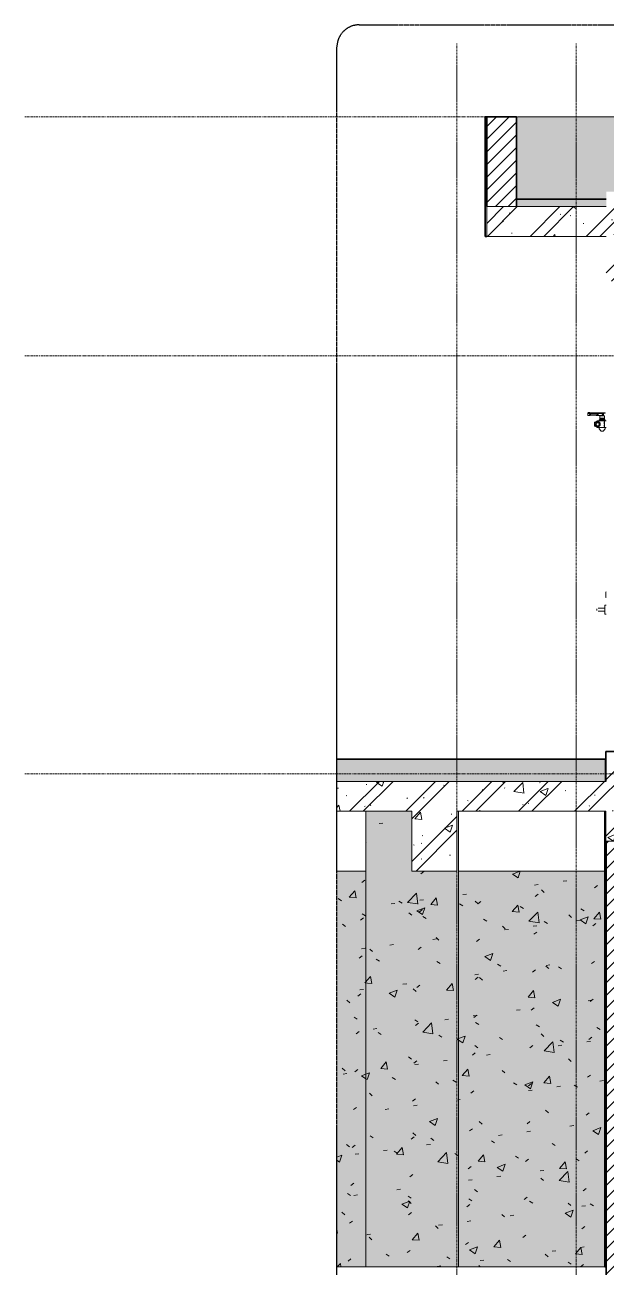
# Model space of a CAD drawing. Header units: millimetres. Extents: x 41641 to 74043, y -6777 to 34550.
# Drawn here: x 41641 to 45537, y 26098 to 34417 of the extents above; entities that cross this region are included whole.
import ezdxf

# ---------------------------------------------------------------- set-up
doc = ezdxf.new("R2010")
doc.units = ezdxf.units.MM
for name, pattern in [('Centre', [31.75, 6.35, -4.7625, 15.875, -4.7625]), ('Grid Line', [22.225, 12.7, -3.175, 3.175, -3.175]), ('Hidden', [7.14375, 4.7625, -2.38125])]:
    doc.linetypes.add(name, pattern=pattern)
for name, color, linetype, lineweight in [('0-1', 7, 'Continuous', 5), ('A-DETL-GENF', 92, 'Continuous', 18), ('A-DETL-GENF-1', 9, 'Continuous', 18), ('A-DETL-GENF-3', 92, 'Hidden', 25), ('A-DETL-MEDM', 33, 'Continuous', 35), ('A-DETL-THIN', 151, 'Continuous', 18), ('A-DOOR', 31, 'Continuous', 18), ('A-FLOR', 192, 'Continuous', 18), ('A-FLOR-FNSH-1', 7, 'Continuous', 35), ('A-FLOR-LEVL-2', 51, 'Centre', 9), ('A-FLOR-PATT-3', 8, 'Continuous', 18), ('A-WALL', 113, 'Continuous', 18), ('A-WALL-1', 7, 'Continuous', 35), ('A-WALL-PATT', 111, 'Continuous', 18), ('A-WALL-PATT-1', 9, 'Continuous', 18), ('A-WALL-PATT-2', 255, 'Continuous', 18), ('A-WALL-PATT-3', 250, 'Continuous', 18), ('A-WALL-PATT-4', 111, 'Continuous', 5), ('I-WALL-1', 250, 'Continuous', 18), ('S-BEAM-2', 250, 'Continuous', 18), ('S-GRID-1', 1, 'Grid Line', 9)]:
    doc.layers.add(name, color=color, linetype=linetype, lineweight=lineweight)
pattern_1 = [(50, (48873.26, 15725), (546.553, -47.817), [57.15, -628.65]), (355, (48873.26, 15725), (-105.728, 573.17), [45.72, -502.92]), (100.451, (48918.8, 15721), (440.828, 525.35), [48.57, -534.27]), (46.184, (48873.26, 15877.4), (813.237, -126.13), [85.725, -942.975]), (96.636, (48941, 15866.9), (712.207, 742.283), [72.855, -801.405]), (351.184, (48873.3, 15877.4), (712.215, 742.276), [68.58, -754.38]), (21, (48949.46, 15839.3), (454.843, -306.796), [57.15, -628.65]), (326, (48949.46, 15839.3), (185.406, 552.564), [45.72, -502.92]), (71.451, (48987.36, 15813.73), (640.251, 245.764), [48.57, -534.27]), (37.5, (48873.26, 15725), (9.2664, 253.665), [25.146, -471.678, 25.146, -485.394, -504.825]), (37.5, (48873.26, 15725), (9.2664, 253.665), [-1007.364, 25.146, -479.679]), (7.5, (48873.26, 15725), (200.4594, 300.5414), [25.146, -265.938, 25.146, -460.248, -192.405]), (7.5, (48873.26, 15725), (200.4594, 300.5414), [-776.478, 25.146, -167.259]), (327.5, (48703.33, 15725), (406.7728, -17.1864), [25.146, -165.354, 25.146, -569.214, -788.67]), (327.5, (48703.33, 15725), (406.7728, -17.1864), [-784.86, 25.146, -763.524]), (317.5, (48627.13, 15725), (444.388, 76.28), [25.146, -222.504, 25.146, -369.57, -560.07]), (317.5, (48627.13, 15725), (444.388, 76.28), [-642.366, 25.146, -534.924])]
pattern_2 = [(37.5, (48873.26, 15725), (-2.40047, 73.41204), [2.515, -55.397, 2.515, -62.255, -61.913]), (37.5, (48873.26, 15725), (-2.40047, 73.41204), [-122.682, 2.515, -59.398]), (7.5, (48873.26, 15725), (67.42816, 107.524), [2.515, -28.727, 2.515, -49.682, -20.003]), (7.5, (48873.26, 15725), (67.42816, 107.524), [-83.439, 2.515, -17.488]), (327.5, (48826.4, 15725), (118.6493, 0.21553), [2.515, -16.535, 2.515, -66.065, -89.535]), (327.5, (48826.4, 15725), (118.6493, 0.21553), [-87.63, 2.515, -87.02]), (317.5, (48826.4, 15725), (114.5339, 33.4393), [2.515, -7.01, 2.515, -42.443, -51.435]), (317.5, (48826.4, 15725), (114.5339, 33.4393), [-54.483, 2.515, -48.92])]
pattern_3 = [(50, (48873.26, 15725), (273.276, -23.909), [28.575, -314.325]), (355, (48873.26, 15725), (-52.8646, 286.585), [22.86, -251.46]), (100.451, (48896.03, 15723), (220.414, 262.6745), [24.285, -267.135]), (46.184, (48873.26, 15801.2), (406.6187, -63.0646), [42.862, -471.487]), (96.636, (48907.14, 15795.94), (356.104, 371.141), [36.428, -400.703]), (351.184, (48873.26, 15801.2), (356.107, 371.138), [34.29, -377.19]), (21, (48911.36, 15782.15), (227.4212, -153.3982), [28.575, -314.325]), (326, (48911.36, 15782.15), (92.7027, 276.282), [22.86, -251.46]), (71.451, (48930.3, 15769.37), (320.1254, 122.8816), [24.285, -267.135]), (37.5, (48873.26, 15725), (4.6325, 126.8326), [2.515, -245.897, 2.515, -252.755, -252.413]), (37.5, (48873.26, 15725), (4.6325, 126.8326), [-503.682, 2.515, -249.898]), (7.5, (48873.26, 15725), (100.2292, 150.2711), [2.515, -143.027, 2.515, -240.182, -96.203]), (7.5, (48873.26, 15725), (100.2292, 150.2711), [-388.239, 2.515, -93.688]), (327.5, (48788.3, 15725), (203.38684, -8.5935), [2.515, -92.735, 2.515, -294.665, -394.335]), (327.5, (48788.3, 15725), (203.38684, -8.5935), [-392.43, 2.515, -391.82]), (317.5, (48750.2, 15725), (222.1944, 38.1398), [2.515, -121.31, 2.515, -194.843, -280.035]), (317.5, (48750.2, 15725), (222.1944, 38.1398), [-321.183, 2.515, -277.52]), (45, (48873.26, 15725), (-94.2927, 94.2927), []), (45, (48873.26, 15867.88), (-94.2927, 94.2927), [])]
pattern_4 = [(45, (48873.26, 15725), (-42.4264, 42.4264), [])]
pattern_5 = [(50, (48873.26, 15725), (546.553, -47.817), [57.15, -628.65]), (355, (48873.26, 15725), (-105.728, 573.17), [45.72, -502.92]), (100.451, (48918.8, 15721), (440.828, 525.35), [48.57, -534.27]), (46.184, (48873.26, 15877.4), (813.237, -126.128), [85.725, -942.975]), (96.636, (48941, 15866.9), (712.207, 742.283), [72.855, -801.405]), (351.184, (48873.3, 15877.4), (712.215, 742.276), [68.58, -754.38]), (21, (48949.46, 15839.3), (454.843, -306.796), [57.15, -628.65]), (326, (48949.46, 15839.3), (185.406, 552.564), [45.72, -502.92]), (71.451, (48987.36, 15813.73), (640.251, 245.764), [48.57, -534.27]), (37.5, (48873.26, 15725), (9.2664, 253.665), [5.029, -491.795, 5.029, -505.511, -504.825]), (37.5, (48873.26, 15725), (9.2664, 253.665), [-1007.364, 5.029, -499.796]), (7.5, (48873.26, 15725), (200.4594, 300.5414), [5.029, -286.055, 5.029, -480.365, -192.405]), (7.5, (48873.26, 15725), (200.4594, 300.5414), [-776.478, 5.029, -187.376]), (327.5, (48703.33, 15725), (406.7728, -17.1864), [5.029, -185.471, 5.029, -589.331, -788.67]), (327.5, (48703.33, 15725), (406.7728, -17.1864), [-784.86, 5.029, -783.641]), (317.5, (48627.13, 15725), (444.388, 76.28), [5.029, -242.621, 5.029, -389.687, -560.07]), (317.5, (48627.13, 15725), (444.388, 76.28), [-642.366, 5.029, -555.041]), (45, (48873.26, 15725), (-188.5854, 188.5854), []), (45, (48873.26, 16010.75), (-188.5854, 188.5854), [])]

# ---------------------------------------------------------------- blocks, each defined once
blk = doc.blocks.new('NCV_TKTC_KET CAU_rvt-1-TKCS_THANG MÁY TM1 - MẶT CẮT')
at = {"layer": 'S-BEAM-2'}
for p, q in [((45535.3, 29550), (45535.3, 29350)), ((45535.3, 29550), (45535.6, 29550)), ((43732, 28750), (43926.9, 28750)), ((44546.9, 28750), (45526.9, 28750))]:
    blk.add_line(p, q, dxfattribs=at)
blk = doc.blocks.new('NCV_TKTC_TANG 6 - 8_rvt-2-TKCS_THANG MÁY TM1 - MẶT CẮT')
at = {"layer": 'A-WALL-PATT-1'}
h = blk.add_hatch(dxfattribs=at)
h.set_pattern_fill('FP_5', color=256, style=0, pattern_type=2)
h.set_pattern_definition(pattern_1)
h.paths.add_polyline_path([(43926.9, 26100), (43936.9, 26100), (43936.9, 29150), (43926.9, 29150), (43926.9, 26189.4)])
h = blk.add_hatch(dxfattribs=at)
h.set_pattern_fill('FP_5', color=256, style=0, pattern_type=2)
h.set_pattern_definition(pattern_1)
h.paths.add_polyline_path([(44546.9, 26100), (44546.9, 29150), (44536.9, 29150), (44536.9, 28750), (44235.3, 28750), (44235.3, 29150), (43936.9, 29150), (43936.9, 26100), (44209, 26100)])
h = blk.add_hatch(dxfattribs=at)
h.set_pattern_fill('FP_5', color=256, style=0, pattern_type=2)
h.set_pattern_definition(pattern_1)
h.paths.add_polyline_path([(43732, 26100), (43926.9, 26100), (43926.9, 28750), (43732, 28750), (43732, 26189.4)])
h = blk.add_hatch(dxfattribs=at)
h.set_pattern_fill('FP_5', color=256, style=0, pattern_type=2)
h.set_pattern_definition(pattern_1)
h.paths.add_polyline_path([(44858, 26100), (45526.9, 26100), (45526.9, 28750), (44546.9, 28750), (44546.9, 26100)])
at = {"layer": 'A-WALL-PATT-2'}
h = blk.add_hatch(dxfattribs=at)
h.set_pattern_fill('FP_6', color=256, style=0, pattern_type=2)
h.set_pattern_definition(pattern_2)
h.paths.add_polyline_path([(43926.9, 26100), (43936.9, 26100), (43936.9, 29150), (43926.9, 29150), (43926.9, 26189.4)])
h = blk.add_hatch(dxfattribs=at)
h.set_pattern_fill('FP_6', color=256, style=0, pattern_type=2)
h.set_pattern_definition(pattern_2)
h.paths.add_polyline_path([(44546.9, 26100), (44546.9, 29150), (44536.9, 29150), (44536.9, 28750), (44235.3, 28750), (44235.3, 29150), (43936.9, 29150), (43936.9, 26100), (44209, 26100)])
h = blk.add_hatch(dxfattribs=at)
h.set_pattern_fill('FP_6', color=256, style=0, pattern_type=2)
h.set_pattern_definition(pattern_2)
h.paths.add_polyline_path([(43732, 26100), (43926.9, 26100), (43926.9, 28750), (43732, 28750), (43732, 26189.4)])
h = blk.add_hatch(dxfattribs=at)
h.set_pattern_fill('FP_6', color=256, style=0, pattern_type=2)
h.set_pattern_definition(pattern_2)
h.paths.add_polyline_path([(44858, 26100), (45526.9, 26100), (45526.9, 28750), (44546.9, 28750), (44546.9, 26100)])
at = {"layer": 'A-WALL-PATT-3'}
h = blk.add_hatch(dxfattribs=at)
h.set_pattern_fill('FP_7', color=256, style=0, pattern_type=2)
h.set_pattern_definition([(45, (48873.26, 15725), (-39.77476, 39.77476), [])])
h.paths.add_polyline_path([(45536.9, 26100), (45536.9, 28950), (45535.6, 28950), (45535.6, 29150), (45526.9, 29150), (45526.9, 26100)])
at = {"layer": 'A-WALL-1'}
for p, q in [((45526.9, 29150), (45526.9, 26100)), ((45536.9, 26100), (45536.9, 28950)), ((45526.9, 26100), (45536.9, 26100))]:
    blk.add_line(p, q, dxfattribs=at)
at = {"layer": 'I-WALL-1'}
for p, q in [((43926.9, 26100), (43926.9, 29150)), ((44546.9, 26100), (44546.9, 29150)), ((43732, 26100), (43926.9, 26100)), ((43936.9, 26100), (43926.9, 26100)), ((43936.9, 26100), (44546.9, 26100)), ((44546.9, 26100), (45526.9, 26100))]:
    blk.add_line(p, q, dxfattribs=at)
blk = doc.blocks.new('FD_02 - FD_03 - FD_02-KY THUAT-1000x2200mm-2150404-TKCS_THANG MÁY TM1 - MẶT CẮT')
at = {"layer": 'A-DOOR'}
for p, q in [((45413.5, 31818.5), (45413.5, 31815.5)), ((45414, 31818.5), (45414, 31818.5)), ((45414, 31818.5), (45421.7, 31818.5)), ((45414, 31815.5), (45414, 31815.5)), ((45414, 31815.5), (45421.7, 31815.5)), ((45414.7, 31814.5), (45414.7, 31800.5)), ((45414.7, 31814.5), (45419.5, 31814.5)), ((45414.7, 31800.5), (45414.7, 31800.5)), ((45419.5, 31800.5), (45414.8, 31800.5)), ((45415.2, 31820.3), (45415.2, 31818.5)), ((45427.2, 31820.3), (45415.2, 31820.3)), ((45415.2, 31820.3), (45427.2, 31820.3)), ((45416.2, 31815.5), (45416.2, 31814.5)), ((45419.5, 31814.5), (45427.5, 31814.5)), ((45427.6, 31800.5), (45419.5, 31800.5)), ((45421.7, 31818.5), (45423.3, 31818.5)), ((45422.7, 31818.5), (45421.7, 31818.5)), ((45421.7, 31815.5), (45423.3, 31815.5)), ((45472.7, 31812.5), (45422.7, 31812.5)), ((45422.7, 31802.5), (45472.7, 31802.5)), ((45423.3, 31818.5), (45473.9, 31818.5)), ((45423.3, 31815.5), (45473.9, 31815.5)), ((45426.2, 31814.5), (45426.2, 31815.5)), ((45427.2, 31818.5), (45427.2, 31820.3)), ((45427.4, 31814.5), (45428.6, 31814.5)), ((45428.6, 31800.5), (45427.6, 31800.5)), ((45427.7, 31800.5), (45427.7, 31814.5)), ((45428.7, 31811.5), (45430.3, 31811.5)), ((45430.3, 31803.5), (45428.7, 31803.5)), ((45430.3, 31811.5), (45430.3, 31803.5)), ((45448.5, 31815.5), (45448.5, 31814.5)), ((45450.5, 31814.5), (45448.5, 31814.5)), ((45448.5, 31814.5), (45450.5, 31814.5)), ((45516.5, 31814.5), (45450.5, 31814.5)), ((45477.3, 31813.5), (45472.7, 31813.5)), ((45472.7, 31801.5), (45477.3, 31801.5)), ((45473.9, 31818.5), (45474.9, 31818.5)), ((45473.9, 31818.5), (45474.9, 31818.5)), ((45474.9, 31817.5), (45473.9, 31817.5)), ((45473.9, 31815.5), (45474.9, 31815.5)), ((45473.9, 31815.5), (45474.9, 31815.5)), ((45474.9, 31818.5), (45500.5, 31818.5)), ((45474.9, 31815.5), (45500.5, 31815.5)), ((45477.3, 31800.5), (45505.4, 31800.5)), ((45525.4, 31798), (45495.4, 31798)), ((45495.4, 31784.6), (45495.4, 31792.9)), ((45495.4, 31776), (45495.4, 31782)), ((45495.4, 31782), (45510.4, 31782)), ((45499.9, 31784), (45507.3, 31784)), ((45499.9, 31782), (45499.9, 31784)), ((45500.5, 31818.5), (45501.7, 31818.5)), ((45500.5, 31818.5), (45501.7, 31818.5)), ((45501.7, 31817.5), (45500.5, 31817.5)), ((45500.5, 31815.5), (45501.7, 31815.5)), ((45500.5, 31815.5), (45501.7, 31815.5)), ((45501, 31818.5), (45501.5, 31818.5)), ((45501.5, 31818.5), (45501, 31818.5)), ((45501, 31815.5), (45501.5, 31815.5)), ((45501.5, 31815.5), (45501, 31815.5)), ((45501.7, 31818.5), (45531, 31818.5)), ((45501.7, 31815.5), (45531, 31815.5)), ((45505, 31800.5), (45505, 31798)), ((45506.2, 31800.7), (45506.2, 31797.9)), ((45507.1, 31814), (45508.7, 31814)), ((45508.7, 31801), (45507.1, 31801)), ((45507.3, 31784), (45517.3, 31784)), ((45507.3, 31782), (45507.3, 31784)), ((45508.7, 31814), (45511.8, 31814)), ((45508.7, 31814), (45508.7, 31812.7)), ((45512.4, 31801), (45508.7, 31801)), ((45510.4, 31782), (45525.4, 31782)), ((45510.5, 31814), (45512.4, 31814)), ((45512.4, 31801), (45510.5, 31801)), ((45512.4, 31814), (45514.3, 31814)), ((45514.3, 31801), (45512.4, 31801)), ((45512.6, 31802.4), (45512.6, 31812.6)), ((45512.7, 31802.7), (45512.7, 31812.2)), ((45514.3, 31814), (45518.5, 31814)), ((45514.3, 31801), (45514.3, 31814)), ((45518.5, 31801), (45514.3, 31801)), ((45514.8, 31798), (45514.8, 31814)), ((45516, 31798), (45516, 31814)), ((45516.5, 31814.5), (45518.5, 31814.5)), ((45518.5, 31814.5), (45516.5, 31814.5)), ((45517.3, 31784), (45520, 31784)), ((45517.3, 31782), (45517.3, 31784)), ((45518.5, 31814.5), (45518.5, 31815.5)), ((45518.5, 31801), (45518.5, 31814)), ((45520, 31782), (45520, 31784)), ((45525.4, 31792.9), (45525.4, 31784.6)), ((45525.4, 31782), (45525.4, 31776)), ((45531, 31815.5), (45531, 31818.5)), ((45459.6, 31730.7), (45459.6, 31754.3)), ((45460.7, 31756.1), (45476.2, 31764.7)), ((45476.2, 31720.3), (45460.7, 31728.9)), ((45469.1, 31742.5), (45474.9, 31752.5)), ((45474.9, 31732.5), (45469.1, 31742.5)), ((45474.9, 31752.5), (45486.4, 31752.5)), ((45486.4, 31732.5), (45474.9, 31732.5)), ((45477.2, 31765), (45521.3, 31765)), ((45521.3, 31720), (45477.2, 31720)), ((45486.4, 31752.5), (45492.2, 31742.5)), ((45492.2, 31742.5), (45486.4, 31732.5)), ((45490.4, 31772), (45490.4, 31765)), ((45490.4, 31772), (45504.9, 31772)), ((45490.5, 31720), (45490.5, 31712.4)), ((45490.8, 31711.7), (45503.7, 31696.3)), ((45510.4, 31776), (45495.4, 31776)), ((45499.9, 31774), (45499.9, 31776)), ((45503.6, 31774), (45499.9, 31774)), ((45501, 31774), (45501, 31772)), ((45507.3, 31774), (45503.6, 31774)), ((45504.9, 31772), (45529.5, 31772)), ((45507.3, 31774), (45507.3, 31776)), ((45512.3, 31774), (45507.3, 31774)), ((45525.4, 31776), (45510.4, 31776)), ((45517.3, 31774), (45512.3, 31774)), ((45516.3, 31696.3), (45529.2, 31711.7)), ((45517.3, 31774), (45517.3, 31776)), ((45518.7, 31774), (45517.3, 31774)), ((45517.8, 31774), (45518.7, 31774)), ((45518.7, 31774), (45517.8, 31774)), ((45520, 31774), (45518.7, 31774)), ((45519, 31772), (45519, 31774)), ((45520, 31774), (45520, 31776)), ((45521.3, 31765), (45524.3, 31765)), ((45524.3, 31720), (45521.3, 31720)), ((45524.3, 31765), (45525.4, 31765)), ((45525.4, 31720), (45524.3, 31720)), ((45537, 31765), (45525.4, 31765)), ((45525.4, 31764.9), (45525.5, 31764.7)), ((45525.5, 31720.3), (45525.4, 31720.1)), ((45525.4, 31720), (45537, 31720)), ((45529.5, 31765), (45525.5, 31765)), ((45525.5, 31720), (45529.5, 31720)), ((45525.6, 31762), (45525.6, 31723)), ((45529.5, 31765), (45529.5, 31772)), ((45529.5, 31712.4), (45529.5, 31720)), ((45513.5, 31696), (45506.5, 31696)), ((45506.5, 31696), (45513.5, 31696)), ((45537, 30619), (45534, 30619)), ((45534, 30600), (45534, 30618.4)), ((45534, 30581.6), (45534, 30600)), ((45534, 30581), (45537, 30581)), ((45529, 30510), (45499, 30510)), ((45499, 30490), (45529, 30490)), ((45537, 30530), (45529, 30530)), ((45529, 30500), (45529, 30530)), ((45529, 30470), (45529, 30500)), ((45529, 30470), (45537, 30470))]:
    blk.add_line(p, q, dxfattribs=at)
at = {"layer": 'A-DOOR', "flags": 128}
for points in [[(45430.3, 31811.5), (45431.1, 31811), (45431.7, 31810.4), (45432.3, 31809.7), (45432.7, 31809), (45432.9, 31808.3), (45433, 31807.5)], [(45433, 31807.5), (45432.9, 31806.7), (45432.7, 31806), (45432.3, 31805.3), (45431.7, 31804.6), (45431.1, 31804), (45430.3, 31803.5)], [(45490.8, 31711.7), (45490.7, 31711.7), (45490.7, 31711.8), (45490.7, 31711.8), (45490.6, 31711.8), (45490.6, 31711.9), (45490.6, 31711.9), (45490.6, 31712), (45490.6, 31712), (45490.6, 31712), (45490.5, 31712.1), (45490.5, 31712.1), (45490.5, 31712.2), (45490.5, 31712.2), (45490.5, 31712.3), (45490.5, 31712.3), (45490.5, 31712.3), (45490.5, 31712.4), (45490.5, 31712.4)], [(45525.6, 31762), (45525.6, 31762.7), (45525.6, 31763.3), (45525.6, 31763.9), (45525.5, 31764.3), (45525.5, 31764.7), (45525.4, 31764.9), (45525.4, 31765)], [(45525.4, 31720), (45525.4, 31720.1), (45525.5, 31720.3), (45525.5, 31720.7), (45525.6, 31721.1), (45525.6, 31721.7), (45525.6, 31722.3), (45525.6, 31723)], [(45529.5, 31712.4), (45529.5, 31712.4), (45529.5, 31712.3), (45529.5, 31712.3), (45529.5, 31712.2), (45529.5, 31712.2), (45529.5, 31712.1), (45529.4, 31712.1), (45529.4, 31712.1), (45529.4, 31712), (45529.4, 31712), (45529.4, 31711.9), (45529.4, 31711.9), (45529.3, 31711.9), (45529.3, 31711.8), (45529.3, 31711.8), (45529.3, 31711.7), (45529.2, 31711.7), (45529.2, 31711.7)], [(45504.4, 31696), (45504.4, 31696), (45504.3, 31696), (45504.3, 31696), (45504.3, 31696), (45504.2, 31696), (45504.2, 31696), (45504.2, 31696), (45504.1, 31696), (45504.1, 31696.1), (45504.1, 31696.1), (45504, 31696.1), (45504, 31696.1), (45504, 31696.1), (45503.9, 31696.1), (45503.9, 31696.2), (45503.9, 31696.2), (45503.8, 31696.2), (45503.8, 31696.2), (45503.8, 31696.3), (45503.8, 31696.3), (45503.7, 31696.3), (45503.7, 31696.3)], [(45515.6, 31696), (45515.6, 31696), (45515.5, 31696), (45515.5, 31696), (45515.5, 31696), (45515.5, 31696), (45515.4, 31696), (45515.3, 31696), (45515.3, 31696), (45515.2, 31696), (45515.1, 31696), (45515, 31696), (45514.9, 31696), (45514.8, 31696), (45514.7, 31696), (45514.6, 31696), (45514.5, 31696), (45514.3, 31696), (45514.2, 31696), (45514, 31696), (45513.9, 31696), (45513.7, 31696), (45513.5, 31696), (45513.4, 31696), (45513.2, 31696), (45513, 31696), (45512.8, 31696), (45512.6, 31696), (45512.4, 31696), (45512.2, 31696), (45512, 31696), (45511.8, 31696), (45511.6, 31696), (45511.4, 31696), (45511.2, 31696), (45510.9, 31696), (45510.7, 31696), (45510.5, 31696), (45510.3, 31696), (45510, 31696), (45509.8, 31696), (45509.6, 31696), (45509.4, 31696), (45509.2, 31696), (45508.9, 31696), (45508.7, 31696), (45508.5, 31696), (45508.3, 31696), (45508.1, 31696), (45507.9, 31696), (45507.7, 31696), (45507.5, 31696), (45507.3, 31696), (45507.1, 31696), (45506.9, 31696), (45506.7, 31696), (45506.5, 31696), (45506.4, 31696), (45506.2, 31696), (45506, 31696), (45505.9, 31696), (45505.7, 31696), (45505.6, 31696), (45505.5, 31696), (45505.3, 31696), (45505.2, 31696), (45505.1, 31696), (45505, 31696), (45504.9, 31696), (45504.8, 31696), (45504.7, 31696), (45504.7, 31696), (45504.6, 31696), (45504.5, 31696), (45504.5, 31696), (45504.5, 31696), (45504.4, 31696), (45504.4, 31696), (45504.4, 31696)], [(45504.4, 31696), (45504.4, 31696), (45504.4, 31696), (45504.5, 31696), (45504.5, 31696), (45504.5, 31696), (45504.6, 31696), (45504.6, 31696), (45504.7, 31696), (45504.8, 31696), (45504.9, 31696), (45504.9, 31696), (45505, 31696), (45505.1, 31696), (45505.3, 31696), (45505.4, 31696), (45505.5, 31696), (45505.7, 31696), (45505.8, 31696), (45505.9, 31696), (45506.1, 31696), (45506.3, 31696), (45506.4, 31696), (45506.6, 31696), (45506.8, 31696), (45507, 31696), (45507.2, 31696), (45507.4, 31696), (45507.6, 31696), (45507.8, 31696), (45508, 31696), (45508.2, 31696), (45508.4, 31696), (45508.6, 31696), (45508.8, 31696), (45509, 31696), (45509.3, 31696), (45509.5, 31696), (45509.7, 31696), (45509.9, 31696), (45510.1, 31696), (45510.4, 31696), (45510.6, 31696), (45510.8, 31696), (45511, 31696), (45511.3, 31696), (45511.5, 31696), (45511.7, 31696), (45511.9, 31696), (45512.1, 31696), (45512.3, 31696), (45512.5, 31696), (45512.7, 31696), (45512.9, 31696), (45513.1, 31696), (45513.3, 31696), (45513.4, 31696), (45513.6, 31696), (45513.8, 31696), (45513.9, 31696), (45514.1, 31696), (45514.2, 31696), (45514.4, 31696), (45514.5, 31696), (45514.6, 31696), (45514.8, 31696), (45514.9, 31696), (45515, 31696), (45515.1, 31696), (45515.2, 31696), (45515.2, 31696), (45515.3, 31696), (45515.4, 31696), (45515.4, 31696), (45515.5, 31696), (45515.5, 31696), (45515.5, 31696), (45515.6, 31696), (45515.6, 31696)], [(45516.3, 31696.3), (45516.2, 31696.3), (45516.2, 31696.3), (45516.2, 31696.2), (45516.2, 31696.2), (45516.1, 31696.2), (45516.1, 31696.2), (45516.1, 31696.2), (45516, 31696.1), (45516, 31696.1), (45516, 31696.1), (45515.9, 31696.1), (45515.9, 31696.1), (45515.9, 31696.1), (45515.8, 31696), (45515.8, 31696), (45515.8, 31696), (45515.7, 31696), (45515.7, 31696), (45515.7, 31696), (45515.6, 31696), (45515.6, 31696), (45515.6, 31696)], [(45499, 30510), (45498.4, 30510), (45497.8, 30510), (45497.2, 30510), (45496.6, 30510), (45496, 30510), (45495.4, 30510), (45494.8, 30510), (45494.3, 30510), (45493.7, 30510), (45493.1, 30510), (45492.6, 30510), (45492.1, 30510), (45491.5, 30510), (45491, 30510), (45490.5, 30510), (45490, 30510), (45489.6, 30510), (45489.1, 30510), (45488.7, 30510), (45488.2, 30510), (45487.8, 30510), (45487.4, 30510), (45487.1, 30510), (45486.7, 30510), (45486.4, 30510), (45486.1, 30510), (45485.8, 30510), (45485.5, 30510), (45485.2, 30510), (45485, 30510), (45484.8, 30510), (45484.6, 30510), (45484.5, 30510), (45484.3, 30510), (45484.2, 30510), (45484.1, 30510), (45484, 30510), (45484, 30510), (45484, 30510)], [(45484, 30490), (45484, 30490), (45484, 30490), (45484.1, 30490), (45484.2, 30490), (45484.3, 30490), (45484.4, 30490), (45484.6, 30490), (45484.7, 30490), (45484.9, 30490), (45485.2, 30490), (45485.4, 30490), (45485.7, 30490), (45486, 30490), (45486.3, 30490), (45486.6, 30490), (45487, 30490), (45487.3, 30490), (45487.7, 30490), (45488.1, 30490), (45488.5, 30490), (45489, 30490), (45489.4, 30490), (45489.9, 30490), (45490.4, 30490), (45490.9, 30490), (45491.4, 30490), (45491.9, 30490), (45492.5, 30490), (45493, 30490), (45493.6, 30490), (45494.1, 30490), (45494.7, 30490), (45495.3, 30490), (45495.8, 30490), (45496.4, 30490), (45497, 30490), (45497.6, 30490), (45498.2, 30490), (45498.8, 30490), (45499, 30490)]]:
    blk.add_lwpolyline(points, dxfattribs=at)
at = {"layer": 'A-DOOR'}
for centre, radius, start, end in [((45461.6, 31754.3), 2, 119.19749, 180), ((45461.6, 31730.7), 2, 180, 240.80251), ((45480.6, 31742.5), 17, 0, 180), ((45480.6, 31742.5), 17, 180, 0), ((45480.6, 31742.5), 16.5, 0, 180), ((45480.6, 31742.5), 16.5, 180, 0), ((45477.2, 31763), 2, 90, 119.19749), ((45477.2, 31722), 2, 240.80251, 270), ((45484, 30500), 10, 150, 180), ((45484, 30500), 10, 180, 210)]:
    blk.add_arc(centre, radius, start, end, dxfattribs=at)
for centre, major_axis, ratio, start_param, end_param in [((45426.7, 31807.5), (0, 7), 0.259156, 4.776961, 5.209513), ((45426.7, 31807.5), (0, 7), 0.259156, 4.215265, 4.647817), ((45429.2, 31807.5), (0, 2.5), 0.259156, 4.712389, 7.853982), ((45429.2, 31807.5), (0, 2.5), 0.259156, 1.570796, 4.712389), ((45428.6, 31807.5), (0, 7), 0.259156, 4.712389, 6.283185), ((45428.6, 31807.5), (0, 7), 0.259156, 3.141593, 4.712389), ((45472.7, 31807.5), (0, 6), 0.965835, 4.712389, 6.806784), ((45472.7, 31807.5), (0, 6), 0.965835, 2.617994, 4.712389), ((45477.3, 31807.5), (0, 7), 0.965835, 0.007197, 0.763741), ((45472.7, 31807.5), (0, 5), 0.965835, 4.712389, 6.283185), ((45472.7, 31807.5), (0, 5), 0.965835, 3.141593, 4.712389), ((45477.3, 31807.5), (0, 7), 0.965835, 2.377851, 4.712389), ((45477.3, 31807.5), (0, 6), 0.965835, 4.712389, 6.806784), ((45477.3, 31807.5), (0, 6), 0.965835, 2.617994, 4.712389), ((45477.3, 31807.5), (0, 7), 0.965835, 4.712389, 6.275988), ((45495.4, 31786), (0, 12), 0.000349, 0, 0.959931), ((45495.4, 31788), (0, 6), 0.000349, 3.141593, 4.101524), ((45505.4, 31807.5), (0, 7), 0.965835, 3.141593, 3.648773), ((45505.4, 31807.5), (0, 7), 0.965835, 5.776005, 6.27576), ((45511, 31807.5), (0, 6.79), 0.259156, 0.291061, 0.547008), ((45511, 31807.5), (0, 6.79), 0.259156, 2.594585, 2.850532), ((45512.9, 31807.5), (0, 6.79), 0.259156, 0.291061, 1.20378), ((45512.9, 31807.5), (0, 6.79), 0.259156, 1.937813, 2.850532), ((45512.7, 31807.5), (0, 2.5), 0.259156, 4.712389, 7.853982), ((45512.7, 31807.5), (0, 2.5), 0.259156, 1.570796, 4.712389), ((45525.4, 31786), (0, 12), 0.000349, 0, 0.959931), ((45525.4, 31788), (0, 6), 0.000349, 3.141593, 4.101524)]:
    blk.add_ellipse(centre, major_axis=major_axis, ratio=ratio, start_param=start_param, end_param=end_param, dxfattribs=at)
for points, knots in [([(45511.6, 31807.5), (45511.6, 31807.8), (45511.6, 31808.2), (45511.6, 31808.7), (45511.5, 31809), (45511.4, 31809.4), (45511.4, 31809.8), (45511.3, 31810), (45511.2, 31810.3), (45511.2, 31810.4), (45511.1, 31810.6), (45511, 31810.8), (45510.9, 31811.1), (45510.8, 31811.3), (45510.7, 31811.5), (45510.6, 31811.7), (45510.5, 31811.8), (45510.4, 31812), (45510.2, 31812.2), (45510, 31812.5), (45509.7, 31812.8), (45509.3, 31813.2), (45508.9, 31813.5), (45508.7, 31813.6)], [0, 0, 0, 0, 0.1, 0.15, 0.2, 0.25, 0.3, 0.35, 0.375, 0.4, 0.425, 0.45, 0.5, 0.55, 0.575, 0.6, 0.625, 0.65, 0.7, 0.75, 0.8, 0.9, 1, 1, 1, 1]), ([(45508.7, 31801.4), (45508.9, 31801.5), (45509.3, 31801.8), (45509.7, 31802.2), (45510, 31802.5), (45510.2, 31802.7), (45510.4, 31803), (45510.5, 31803.2), (45510.6, 31803.3), (45510.7, 31803.5), (45510.8, 31803.7), (45510.9, 31803.9), (45511, 31804.2), (45511.1, 31804.4), (45511.2, 31804.6), (45511.2, 31804.7), (45511.3, 31805), (45511.4, 31805.2), (45511.4, 31805.6), (45511.5, 31806), (45511.6, 31806.3), (45511.6, 31806.8), (45511.6, 31807.2), (45511.6, 31807.5)], [0, 0, 0, 0, 0.1, 0.2, 0.25, 0.3, 0.35, 0.375, 0.4, 0.425, 0.45, 0.5, 0.55, 0.575, 0.6, 0.625, 0.65, 0.7, 0.75, 0.8, 0.85, 0.9, 1, 1, 1, 1]), ([(45524.3, 31754.9), (45524.4, 31756), (45524.5, 31757.3), (45524.7, 31758.4), (45524.8, 31758.7), (45525, 31758.5), (45525.1, 31757.9), (45525.2, 31756.9), (45525.3, 31755.5), (45525.4, 31753.8), (45525.4, 31752.6), (45525.4, 31752)], [0, 0, 0, 0, 0.2, 0.3, 0.4, 0.5, 0.6, 0.7, 0.8, 0.9, 1, 1, 1, 1]), ([(45525.4, 31752), (45525.4, 31750.8), (45525.4, 31749), (45525.2, 31747.1), (45525.1, 31746.1), (45525, 31745.5), (45524.8, 31745.3), (45524.7, 31745.6), (45524.5, 31746.4), (45524.4, 31747.6), (45524.3, 31748.6), (45524.3, 31749.1)], [0, 0, 0, 0, 0.2, 0.3, 0.4, 0.5, 0.6, 0.7, 0.8, 0.9, 1, 1, 1, 1]), ([(45524.3, 31735.9), (45524.4, 31737), (45524.5, 31738.3), (45524.7, 31739.4), (45524.8, 31739.7), (45525, 31739.5), (45525.1, 31738.9), (45525.2, 31737.9), (45525.3, 31736.5), (45525.4, 31734.8), (45525.4, 31733.6), (45525.4, 31733)], [0, 0, 0, 0, 0.2, 0.3, 0.4, 0.5, 0.6, 0.7, 0.8, 0.9, 1, 1, 1, 1]), ([(45525.4, 31733), (45525.4, 31731.8), (45525.4, 31730), (45525.2, 31728.1), (45525.1, 31727.1), (45525, 31726.5), (45524.8, 31726.3), (45524.7, 31726.6), (45524.5, 31727.4), (45524.4, 31728.6), (45524.3, 31729.6), (45524.3, 31730.1)], [0, 0, 0, 0, 0.2, 0.3, 0.4, 0.5, 0.6, 0.7, 0.8, 0.9, 1, 1, 1, 1])]:
    blk.add_open_spline(points, degree=3, knots=knots, dxfattribs=at)
for points in [[(45524.2, 31752), (45524.2, 31752.5), (45524.2, 31753.5), (45524.3, 31754.4), (45524.3, 31754.9)], [(45524.3, 31749.1), (45524.3, 31749.6), (45524.2, 31750.5), (45524.2, 31751.5), (45524.2, 31752)], [(45524.2, 31733), (45524.2, 31733.5), (45524.2, 31734.5), (45524.3, 31735.4), (45524.3, 31735.9)], [(45524.3, 31730.1), (45524.3, 31730.6), (45524.2, 31731.5), (45524.2, 31732.5), (45524.2, 31733)], [(45524.8, 31758.6), (45524.8, 31758.6), (45524.7, 31758.5), (45524.7, 31758.3)], [(45524.7, 31745.7), (45524.7, 31745.5), (45524.8, 31745.3), (45524.9, 31745.4), (45525, 31745.5)], [(45525, 31739.5), (45524.9, 31739.6), (45524.8, 31739.7), (45524.7, 31739.5), (45524.7, 31739.3)], [(45524.7, 31726.7), (45524.7, 31726.5), (45524.8, 31726.4), (45524.8, 31726.4)], [(45525, 31758.5), (45524.9, 31758.6), (45524.9, 31758.6), (45524.9, 31758.6)], [(45524.9, 31726.4), (45524.9, 31726.4), (45524.9, 31726.4), (45525, 31726.5)]]:
    blk.add_open_spline(points, degree=3, dxfattribs=at)
blk = doc.blocks.new('BORDER VIEW - BORDER VIEW-3767652-TKCS_THANG MÁY TM1 - MẶT CẮT')
at = {"layer": 'A-DETL-GENF-3'}
for p, q in [((43882, 34416.8), (53708.6, 34416.8)), ((43732, -4350), (43732, 34266.8))]:
    blk.add_line(p, q, dxfattribs=at)
blk.add_arc((43882, 34266.8), 150, 90, 180, dxfattribs=at)

msp = doc.modelspace()

# ---------------------------------------------------------------- hatches: boundary and pattern name
at = {"layer": 'A-DETL-GENF-1'}
h = msp.add_hatch(dxfattribs=at)
h.set_pattern_fill('FP_3', color=256, style=0, pattern_type=2)
h.set_pattern_definition(pattern_5)
h.paths.add_polyline_path([(45537, 32700), (45737, 32700), (45737, 33000), (49161.9, 33000), (49161.9, 32700), (49361.9, 32700), (49361.9, 33000), (50311.9, 33000), (50311.9, 32700), (50511.9, 32700), (50511.9, 33000), (51461.9, 33000), (51461.9, 32700), (51661.9, 32700), (51661.9, 33000), (52461.9, 33000), (52461.9, 33200), (44737, 33200), (44737, 33000), (45537, 33000)])
h = msp.add_hatch(dxfattribs=at)
h.set_pattern_fill('FP_3', color=256, style=0, pattern_type=2)
h.set_pattern_definition(pattern_5)
h.paths.add_polyline_path([(53811.9, 28750), (53811.9, 29150), (53858.6, 29150), (53858.6, 29350), (51661.9, 29350), (51661.9, 29550), (51461.9, 29550), (51461.9, 29150), (53311.9, 29150), (53311.9, 28750)])
h.paths.add_polyline_path([(44235.3, 28750), (44536.9, 28750), (44536.9, 29150), (45535.6, 29150), (45535.6, 28950), (45735.6, 28950), (45735.6, 29350), (49161.9, 29350), (49161.9, 29150), (49361.9, 29150), (49361.9, 29550), (45535.6, 29550), (45535.6, 29350), (43732, 29350), (43732, 29150), (44235.3, 29150)])
at = {"layer": 'A-FLOR-PATT-3'}
h = msp.add_hatch(dxfattribs=at)
h.set_pattern_fill('FP_2', color=256, style=0, pattern_type=2)
h.set_pattern_definition(pattern_3)
h.paths.add_polyline_path([(51661.9, 33200), (52261.9, 33200), (52261.9, 33250), (51661.9, 33250)])
h.paths.add_polyline_path([(45237, 33200), (45537, 33200), (45537, 33250), (44937, 33250), (44937, 33200)])
h = msp.add_hatch(dxfattribs=at)
h.set_pattern_fill('FP_2', color=256, style=0, pattern_type=2)
h.set_pattern_definition(pattern_3)
h.paths.add_polyline_path([(44858, 29350), (45532, 29350), (45532, 29500), (43732, 29500), (43732, 29350), (44536.9, 29350)])
h.paths.add_polyline_path([(53858.6, 29350), (53858.6, 29500), (51661.9, 29500), (51661.9, 29350), (53811.9, 29350)])
at = {"layer": 'A-WALL-PATT'}
h = msp.add_hatch(dxfattribs=at)
h.set_pattern_fill('FP_1', color=256, style=0, pattern_type=2)
h.set_pattern_definition(pattern_4)
h.paths.add_polyline_path([(44737, 33200), (44937, 33200), (44937, 33800), (44737, 33800)])
h = msp.add_hatch(dxfattribs=at)
h.set_pattern_fill('FP_1', color=256, style=0, pattern_type=2)
h.set_pattern_definition(pattern_4)
h.paths.add_polyline_path([(45737, 25950), (45737, 29200), (45735.6, 29200), (45735.6, 28950), (45537, 28950), (45537, 25950)])
at = {"layer": 'A-WALL-PATT-4'}
msp.add_hatch(color=256, dxfattribs=at).paths.add_polyline_path([(52251.9, 33250), (52261.9, 33250), (52261.9, 33800), (44937, 33800), (44937.8, 33250), (45537, 33250), (45537, 33300), (51661.9, 33300), (51661.9, 33250)])

# ---------------------------------------------------------------- linework, layer by layer
at = {"layer": 'A-DETL-MEDM'}
for p, q in [((49361.9, 29550), (45535.6, 29550)), ((45535.6, 29550), (45535.6, 29350))]:
    msp.add_line(p, q, dxfattribs=at)
at = {"layer": 'A-DETL-THIN'}
for p, q in [((45537, 33200), (44737, 33200)), ((44737, 33200), (44737, 33000)), ((44737, 33000), (45537, 33000)), ((45535.6, 29350), (43732, 29350)), ((43732, 29150), (44235.3, 29150)), ((44235.3, 29150), (44235.3, 28750)), ((44536.9, 28750), (44536.9, 29150)), ((44536.9, 29150), (45535.6, 29150)), ((45535.6, 29150), (45535.6, 28950)), ((45535.6, 28950), (45735.6, 28950)), ((44235.3, 28750), (44536.9, 28750))]:
    msp.add_line(p, q, dxfattribs=at)
at = {"layer": 'A-FLOR'}
msp.add_line((45532, 29500), (45535.3, 29500), dxfattribs=at)
at = {"layer": 'A-FLOR-FNSH-1'}
for p, q in [((45537, 33250), (44937, 33250)), ((45532, 29500), (43732, 29500)), ((45532, 29350), (45532, 29500))]:
    msp.add_line(p, q, dxfattribs=at)
at = {"layer": 'A-FLOR-LEVL-2'}
for p, q in [((41640.6, 33800), (55864.2, 33800)), ((41640.6, 32200), (55864.2, 32200)), ((41640.6, 29400), (55864.2, 29400))]:
    msp.add_line(p, q, dxfattribs=at)
at = {"layer": 'A-WALL'}
msp.add_line((52251.9, 33800), (44947, 33800), dxfattribs=at)
at = {"layer": 'A-WALL-1'}
for p, q in [((44937, 33800), (44727, 33800)), ((44727, 33800), (44727, 33000)), ((44737, 33800), (44737, 33200)), ((44937, 33200), (44937, 33800)), ((44727, 33000), (44737, 33000)), ((45537, 28950), (45537, 25950))]:
    msp.add_line(p, q, dxfattribs=at)
at = {"layer": 'S-GRID-1'}
for p, q in [((44536.9, 32417.5), (44536.9, 34292.5)), ((45336.9, 32417.5), (45336.9, 34292.5)), ((44536.9, -4226.6), (44536.9, 32417.5)), ((45336.9, -4226.6), (45336.9, 32417.5))]:
    msp.add_line(p, q, dxfattribs=at)

# ---------------------------------------------------------------- block references
at = {"layer": '0-1'}
for name in ['NCV_TKTC_KET CAU_rvt-1-TKCS_THANG MÁY TM1 - MẶT CẮT', 'NCV_TKTC_TANG 6 - 8_rvt-2-TKCS_THANG MÁY TM1 - MẶT CẮT']:
    msp.add_blockref(name, (0, 0), dxfattribs=at)
at = {"layer": 'A-DETL-GENF'}
msp.add_blockref('BORDER VIEW - BORDER VIEW-3767652-TKCS_THANG MÁY TM1 - MẶT CẮT', (0, 0), dxfattribs=at)
at = {"layer": 'A-DOOR'}
msp.add_blockref('FD_02 - FD_03 - FD_02-KY THUAT-1000x2200mm-2150404-TKCS_THANG MÁY TM1 - MẶT CẮT', (0, 0), dxfattribs=at)

doc.saveas('drawing.dxf')
